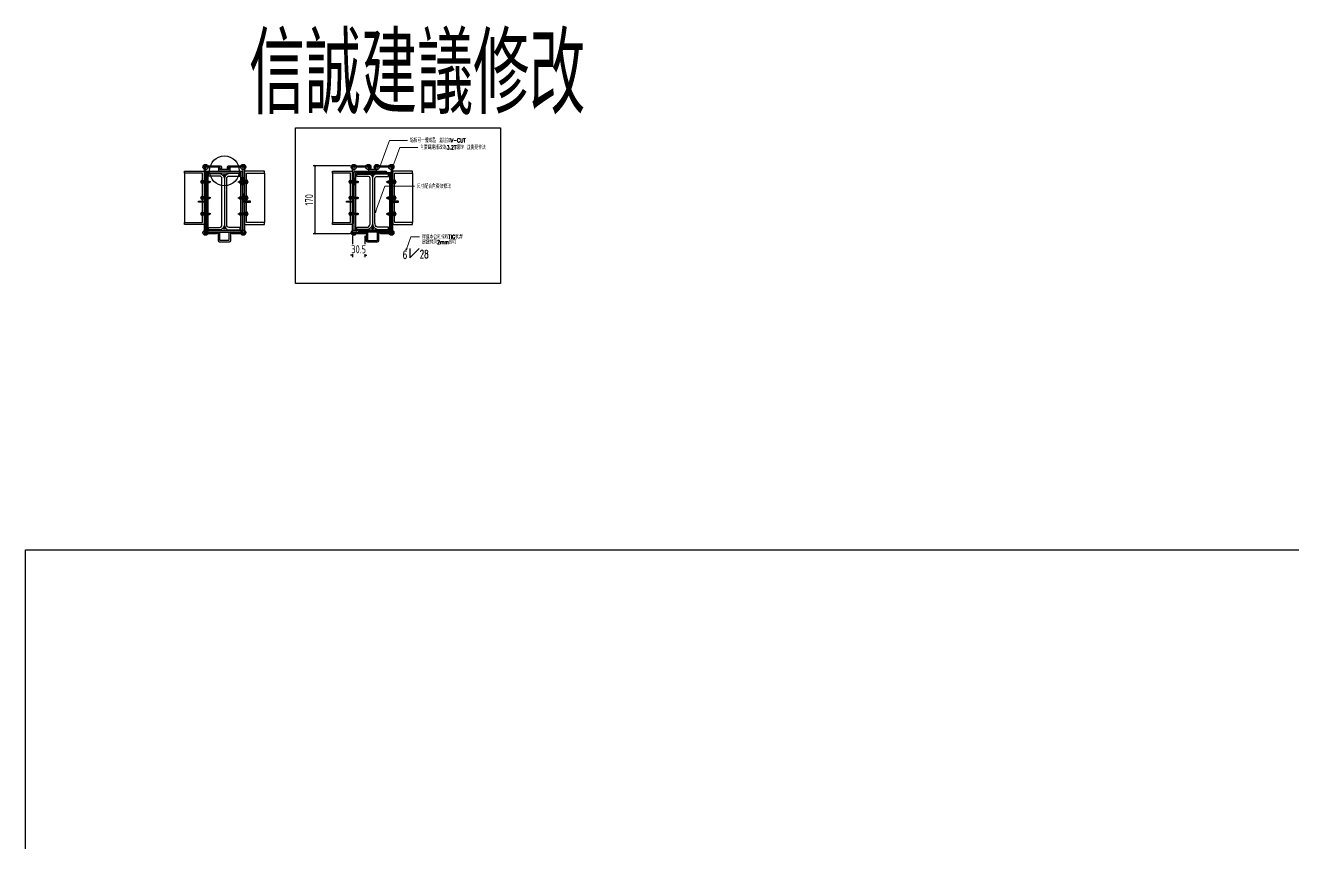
# Model space of a CAD drawing. Extents: x -3378 to 102197, y -3799 to 48702.
# Drawn here: x 7560 to 10728, y 9324 to 11369 of the extents above; entities that cross this region are included whole.
import ezdxf
from ezdxf.enums import TextEntityAlignment as Align

# ---------------------------------------------------------------- set-up
doc = ezdxf.new("R2010")
doc.units = 0
doc.linetypes.add('CENTER', pattern=[2, 1.25, -0.25, 0.25, -0.25])
doc.layers.add('A-TEXT', color=7, linetype='Continuous', lineweight=5)
for name, color, linetype in [('ARR', 6, 'Continuous'), ('DIM', 173, 'Continuous'), ('GM_ANNO_LABL', 4, 'Continuous'), ('WELD', 12, 'Continuous'), ('Weld  焊缝', 55, 'Continuous'), ('WELDING', 8, 'Continuous'), ('剖面線 HATCH', 251, 'Continuous'), ('螺絲 固定五金 FASTENERS', 124, 'Continuous'), ('視覺模型鋁擠型暫替', 4, 'Continuous'), ('註解NOTE', 60, 'Continuous'), ('金屬面材 METAL PANEL', 2, 'Continuous'), ('鋼件', 6, 'Continuous'), ('鐵件', 6, 'Continuous'), ('镀锌钢板', 3, 'Continuous')]:
    doc.layers.add(name, color=color, linetype=linetype)
doc.styles.add('CHINESE', font='ros1.shx', dxfattribs={"width": 0.75, "bigfont": 'hztxt.shx'})
doc.styles.add('CHINESET', font='txt.shx', dxfattribs={"width": 0.8, "bigfont": 'chineset.shx'})
doc.styles.get("Standard").update_dxf_attribs({"font": 'romans.shx', "bigfont": 'chinese.shx'})
doc.dimstyles.new('F-05', dxfattribs={"dimscale": 5, "dimtxt": 4, "dimasz": 1, "dimexe": 1, "dimexo": 1, "dimgap": 1, "dimtad": 1, "dimdec": 1, "dimzin": 12, "dimdsep": 46, "dimtxsty": 'CHINESE', "dimblk": 'ARCHTICK', "dimcen": 0, "dimclrd": 4, "dimclre": 4, "dimclrt": 1, "dimadec": 0, "dimazin": 3, "dimtfac": 1, "dimtdec": 1, "dimtix": 1, "dimtofl": 0, "dimtmove": 2, "dimatfit": 3, "dimfxl": 1, "dimtolj": 1, "dimtzin": 0, "dimarcsym": 0})
doc.dimstyles.new('Standard-D', dxfattribs={"dimtxt": 12, "dimasz": 3.6, "dimexe": 0.036, "dimexo": 3.6, "dimgap": 0.6, "dimtad": 1, "dimdsep": 46, "dimtxsty": 'Standard', "dimblk": 'OBLIQUE', "dimcen": 0.1, "dimdle": 0.03, "dimclrd": 123, "dimclre": 123, "dimclrt": 256, "dimadec": 0, "dimazin": 0, "dimtfac": 1, "dimtofl": 0, "dimtmove": 0, "dimatfit": 3, "dimldrblk": 'CLOSEDBLANK', "dimfxl": 0.18, "dimtolj": 1, "dimtzin": 0, "dimlwd": 5, "dimlwe": 5, "dimarcsym": 0})
pattern_1 = [(45, (3362.0218, -54839.0718), (-0.561266008, 0.561266008), [])]
pattern_2 = [(45.4, (184429.7457, -283426.1157), (-1.356409618, 1.337601566), [])]
pattern_3 = [(45.4, (184799.9393, -283426.1157), (-1.356409618, 1.337601566), [])]

# ---------------------------------------------------------------- blocks, each defined once
blk = doc.blocks.new('A$C38ab07c7')
at = {"layer": '視覺模型鋁擠型暫替', "color": 1, "linetype": 'Continuous'}
for centre in [(22, -2.1, 0), (62, -2.1, 0), (102, -2.1, 0)]:
    blk.add_arc(centre, 3.68, 35.426, 144.574, dxfattribs=at)
at = {"layer": '金屬面材 METAL PANEL', "color": 6, "linetype": 'Continuous'}
blk.add_lwpolyline([(-5, -45), (-5, 0, -0.414214), (0, 5), (124, 5, -0.414214), (129, 0), (129, -45), (124, -45), (124, 0), (0, 0), (0, -45)], format="xyb", close=True, dxfattribs=at)
at = {"layer": '金屬面材 METAL PANEL', "elevation": 0}
for points in [[(19, 0), (19, 5), (25, 5), (25, 0)], [(59, 0), (59, 5), (65, 5), (65, 0)], [(99, 0), (99, 5), (105, 5), (105, 0)]]:
    blk.add_lwpolyline(points, close=True, dxfattribs=at)
at = {"layer": '金屬面材 METAL PANEL', "color": 6, "linetype": 'Continuous'}
blk.add_lwpolyline([(0, -45), (124, -45)], dxfattribs=at)
blk = doc.blocks.new('A$C20AE7E0D')
at = {"layer": 'ARR', "color": 0, "linetype": 'CENTER', "ltscale": 0.87}
blk.add_line((21, 0), (-5.1, 0), dxfattribs=at)
at = {"layer": 'ARR', "color": 0, "linetype": 'ByBlock', "ltscale": 0.3}
for p, q in [((-1.6, -4.5), (-1.6, 4.5)), ((0.5, 2.2), (1.1, 1.9)), ((0.7, 2.1), (1.6, -2.5)), ((1.9, 1.9), (1.1, 1.9)), ((2.2, 2.5), (3.2, -2.5)), ((3.5, 1.9), (2.7, 1.9)), ((3.8, 2.5), (4.8, -2.5)), ((5.1, 1.9), (4.3, 1.9)), ((5.4, 2.5), (6.4, -2.5)), ((6.8, 1.9), (5.9, 1.9)), ((7.2, 2.5), (8.2, -2.5)), ((8.4, 1.9), (7.7, 1.9)), ((8.7, 2.5), (9.7, -2.5)), ((10.1, 1.9), (9.2, 1.9)), ((10.5, 2.5), (11.5, -2.5)), ((11.7, 1.9), (11, 1.9)), ((12.1, 2.5), (12.7, -0.6)), ((17.1, 2.1), (12.5, 2.1)), ((18.8, 0.1), (17.1, 2.1)), ((18.8, 0.1), (18.9, 0.1)), ((19, 0), (19, 0)), ((2.1, -1.9), (2.9, -1.9)), ((3.7, -1.9), (4.5, -1.9)), ((5.3, -1.9), (6.1, -1.9)), ((6.9, -1.9), (7.8, -1.9)), ((8.7, -1.9), (9.4, -1.9)), ((10.2, -1.9), (11.1, -1.9)), ((11.9, -2.1), (15.9, -2.1)), ((18.8, -0.1), (17.1, -2.1)), ((18.8, -0.1), (18.9, -0.1))]:
    blk.add_line(p, q, dxfattribs=at)
blk.add_lwpolyline([(-3, -0.5, 0.134476), (-1.6, -4.5), (-0.6, -4.5, 0.198912), (-0.4, -4.4), (-0.1, -4.1, 0.198912), (0, -3.9), (0, 3.9, 0.198912), (-0.1, 4.1), (-0.4, 4.4, 0.198912), (-0.6, 4.5), (-1.6, 4.5, 0.134562), (-3, 0.5), (-2.5, 0.5), (-2.5, -0.5), (-3, -0.5)], format="xyb", dxfattribs=at)
blk.add_lwpolyline([(1.1, 1.9), (2.1, -1.9), (1.8, -2.5), (1.6, -2.5), (1.3, -1.9), (0.3, 1.9), (0.5, 2.2)], dxfattribs=at)
for points in [[(3.2, -2.5), (2.9, -1.9), (1.9, 1.9), (2.2, 2.5), (2.4, 2.5), (2.7, 1.9), (3.7, -1.9), (3.4, -2.5)], [(4.8, -2.5), (4.5, -1.9), (3.5, 1.9), (3.8, 2.5), (4, 2.5), (4.3, 1.9), (5.3, -1.9), (5, -2.5)], [(6.4, -2.5), (6.1, -1.9), (5.1, 1.9), (5.4, 2.5), (5.6, 2.5), (5.9, 1.9), (6.9, -1.9), (6.6, -2.5)], [(8.2, -2.5), (7.8, -1.9), (6.8, 1.9), (7.2, 2.5), (7.3, 2.5), (7.7, 1.9), (8.7, -1.9), (8.3, -2.5)], [(9.7, -2.5), (9.4, -1.9), (8.4, 1.9), (8.7, 2.5), (8.9, 2.5), (9.2, 1.9), (10.2, -1.9), (9.9, -2.5)], [(11.5, -2.5), (11.1, -1.9), (10.1, 1.9), (10.5, 2.5), (10.6, 2.5), (11, 1.9), (12, -1.9), (11.6, -2.5)], [(12.1, 2.5), (11.7, 1.9), (12.7, -0.6), (12.5, 2.1), (12.2, 2.5)]]:
    blk.add_lwpolyline(points, close=True, dxfattribs=at)
for centre, radius, start, end in [((0.7, 3.1), 0.874, 220.3388, 257.7802), ((13.9, -0.3), 1.2, 56.152, 236.152), ((17.9, 6.9), 7.01, 241.6458, 278.008), ((18.9, 1.7), 1.82, 168.8617, 267.6865), ((18.9, 0), 0.05, 0, 90), ((1.2, -3.3), 1.44, 84.7312, 144.22), ((16.5, 4.9), 7.01, 241.6458, 274.9541), ((18.9, 0), 0.05, 270, 0)]:
    blk.add_arc(centre, radius, start, end, dxfattribs=at)
blk = doc.blocks.new('*U77')
at = {"color": 0, "linetype": 'ByBlock'}
blk.add_blockref('A$C20AE7E0D', (0, 0), dxfattribs=at)
blk = doc.blocks.new('grtgr')
for radius in [1.58, 1.28, 0.984, 0.684]:
    blk.add_arc((-2.1, -2.1), radius, 180, 270)
at = {"layer": '金屬面材 METAL PANEL'}
blk.add_lwpolyline([(-2.1, -2.8), (-0.6, -1.3, 0.957839), (-1.3, -0.6), (-2.8, -2.1)], format="xyb", dxfattribs=at)
blk = doc.blocks.new('*U908')
at = {"layer": 'Weld  焊缝'}
for centre, end in [((3, 0), 180), ((6, 0), 120), ((9, 0), 120), ((12, 0), 120), ((15, 0), 120), ((18, 0), 120), ((21, 0), 120), ((24, 0), 120), ((27, 0), 120), ((30, 0), 120), ((33, 0), 120), ((36, 0), 120), ((39, 0), 120), ((42, 0), 120), ((45, 0), 120), ((48, 0), 120), ((51, 0), 120), ((54, 0), 120)]:
    blk.add_arc(centre, 3, 0, end, dxfattribs=at)
blk = doc.blocks.new('_ArchTick')
at = {"color": 0, "linetype": 'ByBlock', "const_width": 0.15}
blk.add_lwpolyline([(-0.5, -0.5), (0.5, 0.5)], dxfattribs=at)
blk = doc.blocks.new('*D1504')
at = {"layer": 'Defpoints', "color": 0, "ltscale": 10, "transparency": 16777216}
for p in [(8377.2, 10848.3, 0), (8407.7, 10848.3, 0)]:
    blk.add_point(p, dxfattribs=at)
at = {"layer": 'DIM', "color": 4, "lineweight": -2, "ltscale": 10, "transparency": 16777216}
for p, q in [((8377.2, 10843.3), (8377.2, 10789.8)), ((8407.7, 10843.3), (8407.7, 10789.8)), ((8377.2, 10794.8), (8372.2, 10794.8)), ((8407.7, 10794.8), (8412.7, 10794.8))]:
    blk.add_line(p, q, dxfattribs=at)
at = {"layer": 'DIM', "color": 4, "lineweight": -2, "ltscale": 10, "transparency": 16777216, "xscale": 5, "yscale": 5, "zscale": 5}
blk.add_blockref('_ArchTick', (8377.2, 10794.8), dxfattribs=at)
at = {"layer": 'DIM', "color": 4, "lineweight": -2, "ltscale": 10, "transparency": 16777216, "xscale": 5, "yscale": 5, "zscale": 5, "rotation": 180}
blk.add_blockref('_ArchTick', (8407.7, 10794.8), dxfattribs=at)
at = {"layer": 'DIM', "color": 1, "ltscale": 10, "transparency": 16777216, "insert": (8392.5, 10809.8), "char_height": 20, "attachment_point": 5, "style": 'CHINESE', "bg_fill": 3, "box_fill_scale": 1.1, "bg_fill_color": 256, "bg_fill_true_color": 13158600, "bg_fill_transparency": 0}
blk.add_mtext('\\A1;30.5', dxfattribs=at)
at = {"layer": 'Defpoints', "color": 0, "ltscale": 10, "transparency": 16777216}
blk.add_point((8407.7, 10794.8), dxfattribs=at)
blk = doc.blocks.new('*D1505')
at = {"layer": 'Defpoints', "color": 0, "ltscale": 10, "transparency": 16777216}
for p in [(8283.7, 11018.3), (8377.2, 11018.3, 0), (8377.2, 10848.3, 0)]:
    blk.add_point(p, dxfattribs=at)
at = {"layer": 'DIM', "color": 4, "lineweight": -2, "ltscale": 10, "transparency": 16777216}
for p, q in [((8372.2, 11018.3), (8278.7, 11018.3)), ((8283.7, 10848.3), (8283.7, 11018.3)), ((8372.2, 10848.3), (8278.7, 10848.3))]:
    blk.add_line(p, q, dxfattribs=at)
at = {"layer": 'DIM', "color": 4, "lineweight": -2, "ltscale": 10, "transparency": 16777216, "xscale": 5, "yscale": 5, "zscale": 5}
for p, rotation in [((8283.7, 11018.3), 90), ((8283.7, 10848.3), 270)]:
    blk.add_blockref('_ArchTick', p, dxfattribs=dict(at, rotation=rotation))
at = {"layer": 'DIM', "color": 1, "ltscale": 10, "transparency": 16777216, "insert": (8268.7, 10933.3), "char_height": 20, "attachment_point": 5, "rotation": 90, "style": 'CHINESE', "bg_fill": 3, "box_fill_scale": 1.1, "bg_fill_color": 256, "bg_fill_true_color": 13158600, "bg_fill_transparency": 0}
blk.add_mtext('\\A1;170', dxfattribs=at)
blk = doc.blocks.new('_ClosedBlank')
at = {"color": 0, "linetype": 'ByBlock', "lineweight": -2}
for p, q in [((-1, 0.17), (0, 0)), ((-1, 0.17), (-1, -0.17)), ((0, 0), (-1, -0.17))]:
    blk.add_line(p, q, dxfattribs=at)
blk = doc.blocks.new('_Oblique')
at = {"color": 0, "linetype": 'ByBlock', "lineweight": -2}
blk.add_line((-0.5, -0.5), (0.5, 0.5), dxfattribs=at)

msp = doc.modelspace()

# ---------------------------------------------------------------- hatches: boundary and pattern name
at = {"layer": 'WELD', "ltscale": 10}
h = msp.add_hatch(color=256, dxfattribs=at)
h.dxf.hatch_style = 1
edge = h.paths.add_edge_path()
edge.add_line((8461.245, 11003.562), (8461.245, 11001.562))
edge.add_line((8461.245, 11001.562), (8463.245, 11001.562))
edge.add_arc((8461.245, 11001.562), 2, 0, 90)
h = msp.add_hatch(color=256, dxfattribs=at)
h.dxf.hatch_style = 1
edge = h.paths.add_edge_path()
edge.add_line((8444.245, 10852.262), (8442.245, 10852.262))
edge.add_line((8442.245, 10852.262), (8442.245, 10850.262))
edge.add_arc((8442.245, 10852.262), 2, 270, 360)
at = {"layer": '剖面線 HATCH'}
h = msp.add_hatch(dxfattribs=at)
h.set_pattern_fill('ANSI31', color=256, scale=0.6, angle=0.4)
h.set_pattern_definition(pattern_2)
h.paths.add_polyline_path([(8007.051, 10988.461), (8010.051, 10988.461), (8010.051, 10971.462), (8007.051, 10971.462)])
h = msp.add_hatch(dxfattribs=at)
h.set_pattern_fill('ANSI31', color=256, scale=0.6, angle=0.4)
h.set_pattern_definition(pattern_2)
h.paths.add_polyline_path([(8012.051, 10988.461), (8016.051, 10988.461), (8016.051, 10971.462), (8012.051, 10971.462)])
h = msp.add_hatch(dxfattribs=at)
h.set_pattern_fill('ANSI31', color=256, scale=0.6, angle=0.4)
h.set_pattern_definition(pattern_2)
h.paths.add_polyline_path([(8102.056, 10988.461), (8098.056, 10988.461), (8098.056, 10971.462), (8102.056, 10971.462)])
h = msp.add_hatch(dxfattribs=at)
h.set_pattern_fill('ANSI31', color=256, scale=0.6, angle=0.4)
h.set_pattern_definition(pattern_2)
h.paths.add_polyline_path([(8107.056, 10988.461), (8104.056, 10988.461), (8104.056, 10971.462), (8107.056, 10971.462)])
h = msp.add_hatch(dxfattribs=at)
h.set_pattern_fill('ANSI31', color=256, scale=0.6, angle=0.4)
h.set_pattern_definition(pattern_3)
h.paths.add_polyline_path([(8377.245, 10988.461), (8380.245, 10988.461), (8380.245, 10971.462), (8377.245, 10971.462)])
h = msp.add_hatch(dxfattribs=at)
h.set_pattern_fill('ANSI31', color=256, scale=0.6, angle=0.4)
h.set_pattern_definition([(45.4, (184798.9397, -283426.1157), (-1.356409618, 1.337601566), [])])
h.paths.add_polyline_path([(8381.245, 10988.461), (8384.445, 10988.461), (8384.445, 10971.462), (8381.245, 10971.462)])
h = msp.add_hatch(dxfattribs=at)
h.set_pattern_fill('ANSI31', color=256, scale=0.6, angle=0.4)
h.set_pattern_definition([(45.4, (184800.9435, -283426.1157), (-1.356409618, 1.337601566), [])])
h.paths.add_polyline_path([(8473.254, 10988.461), (8470.054, 10988.461), (8470.054, 10971.462), (8473.254, 10971.462)])
h = msp.add_hatch(dxfattribs=at)
h.set_pattern_fill('ANSI31', color=256, scale=0.6, angle=0.4)
h.set_pattern_definition(pattern_3)
h.paths.add_polyline_path([(8477.249, 10988.461), (8474.249, 10988.461), (8474.249, 10971.462), (8477.249, 10971.462)])
at = {"layer": '鐵件'}
h = msp.add_hatch(dxfattribs=at)
h.set_pattern_fill('ANSI31', color=2, scale=0.25)
h.set_pattern_definition(pattern_1)
h.paths.add_polyline_path([(8016.051, 11004.262), (8016.051, 11000.262), (8020.051, 11004.262)])
h = msp.add_hatch(dxfattribs=at)
h.set_pattern_fill('ANSI31', color=2, scale=0.25)
h.set_pattern_definition(pattern_1)
h.paths.add_polyline_path([(8094.051, 11004.262), (8098.051, 11000.262), (8098.051, 11004.262)])

# ---------------------------------------------------------------- linework, layer by layer
at = {"color": 1, "elevation": 0}
for points in [[(8007.051, 10988.461), (8010.051, 10988.461), (8010.051, 10971.462), (8007.051, 10971.462)], [(8012.051, 10988.462), (8016.051, 10988.462), (8016.051, 10971.462), (8012.051, 10971.462)], [(8102.056, 10988.462), (8098.056, 10988.462), (8098.056, 10971.462), (8102.056, 10971.462)], [(8107.056, 10988.461), (8104.056, 10988.461), (8104.056, 10971.462), (8107.056, 10971.462)], [(8377.245, 10988.461), (8380.245, 10988.461), (8380.245, 10971.462), (8377.245, 10971.462)], [(8381.245, 10988.462), (8384.445, 10988.462), (8384.445, 10971.462), (8381.245, 10971.462)], [(8473.254, 10988.462), (8470.054, 10988.462), (8470.054, 10971.462), (8473.254, 10971.462)], [(8477.249, 10988.461), (8474.249, 10988.461), (8474.249, 10971.462), (8477.249, 10971.462)]]:
    msp.add_lwpolyline(points, close=True, dxfattribs=at)
at = {"ltscale": 10}
msp.add_circle((8057.05, 11005.762, 0), 37.157, dxfattribs=at)
at = {"layer": 'DIM', "ltscale": 10}
for p, q in [((8520.213, 10811.567, 0), (8520.213, 10788.527, 0)), ((8520.213, 10788.527, 0), (8543.253, 10811.567, 0))]:
    msp.add_line(p, q, dxfattribs=at)
msp.add_lwpolyline([(7559.9, 10058.384), (20531.085, 10058.384), (20531.085, 4217.96), (7559.9, 4217.96)], close=True, dxfattribs=at)
at = {"layer": 'GM_ANNO_LABL', "color": 4, "ltscale": 10, "elevation": 0}
msp.add_lwpolyline([(8581.54, 10811.722, 0, 0, 0), (8496.039, 10811.672, 0, 0, 0), (8449.73, 10851.678, 5, 0, 0), (8441.528, 10858.29, 0, 0, 0)], format="xyseb", dxfattribs=at)
at = {"layer": 'WELD', "ltscale": 10, "elevation": 0}
for points in [[(8461.245, 11003.562), (8461.245, 11001.562), (8463.245, 11001.562, 0.41421356)], [(8444.245, 10852.262), (8442.245, 10852.262), (8442.245, 10850.262, 0.41421356)]]:
    msp.add_lwpolyline(points, format="xyb", close=True, dxfattribs=at)
at = {"layer": 'WELDING', "color": 0}
for centre, radius, start, end in [((8057.061, 10989.846, 0), 6.313, 57.621503, 122.885753), ((8057.061, 10989.846, 0), 5.113, 59.772539, 120.904711), ((8427.255, 10988.919, 0), 6.313, 57.621503, 122.885753), ((8057.061, 10989.846, 0), 3.913, 61.441141, 119.50279), ((8057.061, 10989.846, 0), 2.713, 62.031839, 119.40783), ((8427.255, 10988.919, 0), 5.113, 59.772539, 120.904711), ((8427.255, 10988.919, 0), 3.913, 61.441141, 119.50279), ((8427.255, 10988.919, 0), 2.713, 62.031839, 119.40783), ((8057.061, 10867.232, 0), 6.313, 237.114247, 302.378497), ((8057.061, 10867.232, 0), 5.113, 239.095289, 300.227461), ((8057.061, 10867.232, 0), 3.913, 240.49721, 298.558859), ((8057.061, 10867.232, 0), 2.713, 240.59217, 297.968161), ((8427.255, 10868.105, 0), 6.313, 237.114247, 302.378497), ((8427.255, 10868.105, 0), 5.113, 239.095289, 300.227461), ((8427.255, 10868.105, 0), 3.913, 240.49721, 298.558859), ((8427.255, 10868.105, 0), 2.713, 240.59217, 297.968161)]:
    msp.add_arc(centre, radius, start, end, dxfattribs=at)
at = {"layer": '視覺模型鋁擠型暫替', "color": 2, "linetype": 'Continuous'}
for centre, radius, start, end in [((8042.052, 10852.762, 0), 4, 180, 270), ((8042.052, 10852.762, 0), 3, 180, 270), ((8042.052, 10852.762, 0), 2, 180, 270), ((8042.052, 10852.762, 0), 1, 180, 270), ((8072.051, 10852.762, 0), 1, 270, 0), ((8072.051, 10852.762, 0), 2, 270, 0), ((8072.051, 10852.762, 0), 3, 270, 0), ((8072.051, 10852.762, 0), 4, 270, 0)]:
    msp.add_arc(centre, radius, start, end, dxfattribs=at)
at = {"layer": '註解NOTE'}
for centre in [(8010.049, 11015.255, 0), (8104.051, 11015.262, 0), (8380.243, 11015.255, 0), (8416.746, 11015.272, 0), (8437.743, 11015.255, 0), (8474.245, 11015.262, 0), (8010.072, 10851.255, 0), (8104.051, 10851.262, 0), (8380.266, 10851.255, 0), (8474.245, 10851.262, 0)]:
    msp.add_circle(centre, 6.485, dxfattribs=at)
at = {"layer": '金屬面材 METAL PANEL'}
for p, q in [((8377.245, 10848.262, 0), (8377.245, 11018.262, 0)), ((8377.245, 11018.262, 0), (8419.746, 11018.262, 0)), ((8416.062, 11015.262, 0), (8380.943, 11015.262, 0)), ((8416.744, 11008.762, 0), (8416.745, 11014.578, 0)), ((8419.746, 11018.262, 0), (8419.744, 11008.762, 0)), ((8434.743, 11008.762, 0), (8419.744, 11008.762, 0)), ((8419.744, 11005.762, 0), (8434.743, 11005.762, 0)), ((8434.743, 11008.762, 0), (8434.745, 11018.262, 0)), ((8434.745, 11018.262, 0), (8477.244, 11018.262, 0)), ((8437.745, 11014.571, 0), (8437.743, 11008.761, 0)), ((8473.561, 11015.262, 0), (8438.443, 11015.262, 0)), ((8477.244, 11018.262, 0), (8477.245, 10848.262, 0)), ((8407.745, 10848.262, 0), (8377.245, 10848.262, 0)), ((8380.949, 10851.262, 0), (8407.745, 10851.262, 0)), ((8407.745, 10851.262, 0), (8407.745, 10848.262, 0)), ((8446.745, 10848.262, 0), (8446.745, 10851.262, 0)), ((8446.745, 10851.262, 0), (8473.538, 10851.262, 0)), ((8477.245, 10848.262, 0), (8446.745, 10848.262, 0))]:
    msp.add_line(p, q, dxfattribs=at)
at = {"layer": '金屬面材 METAL PANEL', "elevation": 0}
for points in [[(8010.756, 10851.262), (8037.551, 10851.262), (8037.551, 10848.262), (8007.051, 10848.262), (8007.051, 11018.262), (8046.551, 11018.262, -0.41421356), (8049.551, 11015.262), (8049.55, 11009.762), (8046.55, 11009.762), (8046.551, 11015.262), (8010.75, 11015.262)], [(8103.367, 11015.262), (8067.551, 11015.262), (8067.55, 11009.762), (8064.55, 11009.762), (8064.551, 11015.262, -0.41421356), (8067.551, 11018.262), (8107.051, 11018.262), (8107.051, 10848.262), (8076.551, 10848.262), (8076.551, 10851.262), (8103.344, 10851.262)]]:
    msp.add_lwpolyline(points, format="xyb", dxfattribs=at)
for points in [[(8010.051, 11014.571), (8010.051, 10851.942)], [(8104.051, 10851.946), (8104.051, 11014.555)], [(8380.245, 11014.571), (8380.245, 10851.942)], [(8474.245, 10851.946), (8474.245, 11014.555)]]:
    msp.add_lwpolyline(points, dxfattribs=at)
msp.add_lwpolyline([(8068.551, 11013.087), (8068.55, 11008.762), (8045.55, 11008.762), (8045.551, 11013.087), (8042.551, 11013.087), (8042.55, 11005.762), (8071.55, 11005.762), (8071.551, 11013.087)], close=True, dxfattribs=at)
for points in [[(7992.051, 10930.262), (8007.051, 10930.262), (8007.051, 10947.262), (8010.051, 10947.262), (8010.051, 10930.262, -0.41421356), (8007.051, 10927.262), (7992.051, 10927.262)], [(8122.059, 10930.253), (8107.059, 10930.255), (8107.061, 10947.255), (8104.061, 10947.255), (8104.059, 10930.255, 0.41421356), (8107.058, 10927.255), (8122.058, 10927.253)], [(8362.245, 10930.262), (8377.245, 10930.262), (8377.245, 10947.262), (8380.245, 10947.262), (8380.245, 10930.262, -0.41421356), (8377.245, 10927.262), (8362.245, 10927.262)], [(8492.252, 10930.253), (8477.252, 10930.255), (8477.255, 10947.255), (8474.255, 10947.255), (8474.252, 10930.255, 0.41421356), (8477.252, 10927.255), (8492.252, 10927.253)]]:
    msp.add_lwpolyline(points, format="xyb", close=True, dxfattribs=at)
at = {"layer": '金屬面材 METAL PANEL'}
for centre, start, end in [((8419.744, 11008.762, 0), 179.989571, 270), ((8434.743, 11008.762, 0), 270, 359.989571)]:
    msp.add_arc(centre, 3, start, end, dxfattribs=at)
at = {"layer": '鋼件', "linetype": 'Continuous', "elevation": 0}
for points in [[(8017.523, 10858.289), (8017.523, 10864.289), (8045.023, 10864.289, 0.41421356), (8051.023, 10870.289), (8051.023, 10986.789, 0.41421356), (8045.023, 10992.789), (8017.523, 10992.789), (8017.523, 10998.789), (8045.023, 10998.789, -0.41421356), (8057.023, 10986.789), (8057.023, 10870.289, -0.41421356), (8045.023, 10858.289)], [(8096.523, 10858.289), (8096.523, 10864.289), (8069.023, 10864.289, -0.41421356), (8063.023, 10870.289), (8063.023, 10986.789, -0.41421356), (8069.023, 10992.789), (8096.523, 10992.789), (8096.523, 10998.789), (8069.023, 10998.789, 0.41421356), (8057.023, 10986.789), (8057.023, 10870.289, 0.41421356), (8069.023, 10858.289)], [(8387.716, 10859.162), (8387.716, 10865.162), (8415.216, 10865.162, 0.29859172), (8421.216, 10875.289), (8421.216, 10986.789, 0.44732739), (8415.216, 10991.862), (8387.716, 10991.862), (8387.716, 10997.862), (8415.216, 10997.862, -0.43050894), (8427.216, 10986.789), (8427.216, 10875.289, -0.34969292), (8415.216, 10859.162)], [(8466.716, 10859.162), (8466.716, 10865.162), (8439.216, 10865.162, -0.29859172), (8433.216, 10875.289), (8433.216, 10986.789, -0.44732739), (8439.216, 10991.862), (8466.716, 10991.862), (8466.716, 10997.862), (8439.216, 10997.862, 0.43050894), (8427.216, 10986.789), (8427.216, 10875.289, 0.34969292), (8439.216, 10859.162)]]:
    msp.add_lwpolyline(points, format="xyb", close=True, dxfattribs=at)
at = {"layer": '鐵件', "color": 2, "linetype": 'Continuous', "elevation": 0}
for points in [[(8020.051, 11004.262), (8016.051, 11000.262), (8016.051, 11004.262)], [(8094.051, 11004.262), (8098.051, 11000.262), (8098.051, 11004.262)]]:
    msp.add_lwpolyline(points, close=True, dxfattribs=at)
at = {"layer": '镀锌钢板'}
for p, q in [((8012.051, 11004.262, 0), (8012.051, 10856.762, 0)), ((8016.051, 11004.262, 0), (8016.051, 10856.762, 0)), ((8098.051, 10856.762, 0), (8098.051, 11004.262, 0)), ((8016.051, 10856.762, 0), (8098.051, 10856.762, 0)), ((8016.051, 10852.762, 0), (8098.051, 10852.762, 0))]:
    msp.add_line(p, q, dxfattribs=at)
at = {"layer": '镀锌钢板', "elevation": 0}
for points in [[(8102.051, 10856.762), (8102.051, 11004.262), (8070.051, 11004.262), (8070.051, 11004.262), (8044.051, 11004.262), (8044.051, 11004.262), (8012.051, 11004.262)], [(8098.051, 11000.262), (8074.051, 11000.262), (8074.051, 11000.262), (8040.051, 11000.262), (8040.051, 11000.262), (8016.051, 11000.262)], [(8068.051, 10852.762), (8068.051, 10831.586), (8046.051, 10831.586), (8046.051, 10852.762)], [(8439.045, 10852.262), (8439.045, 10830.786), (8415.445, 10830.786), (8415.445, 10852.262)]]:
    msp.add_lwpolyline(points, dxfattribs=at)
for points in [[(8072.051, 10852.762), (8072.051, 10830.586, -0.41421356), (8069.051, 10827.586), (8045.051, 10827.586, -0.41421356), (8042.051, 10830.586), (8042.051, 10852.762)], [(8442.245, 10852.262), (8442.245, 10830.786, -0.41421356), (8439.045, 10827.586), (8415.445, 10827.586, -0.41421356), (8412.245, 10830.786), (8412.245, 10852.262)]]:
    msp.add_lwpolyline(points, format="xyb", dxfattribs=at)
at = {"layer": '镀锌钢板'}
for centre, start, end in [((8016.051, 10856.762, 0), 180, 270), ((8098.051, 10856.762, 0), 270, 0)]:
    msp.add_arc(centre, 4, start, end, dxfattribs=at)

# ---------------------------------------------------------------- block references
at = {"color": 1}
for name, p, rotation in [('A$C38ab07c7', (8002.051, 11000.259, 0), 270), ('A$C38ab07c7', (8372.245, 11000.259, 0), 270), ('grtgr', (8007.951, 10849.134, 0), 180.0080287164054), ('grtgr', (8378.145, 10849.134, 0), 180.0080287164054)]:
    msp.add_blockref(name, p, dxfattribs=dict(at, rotation=rotation))
at = {"color": 1, "xscale": -1}
for name, p, rotation in [('grtgr', (8007.928, 11017.376, 0), 0.008028716405545921), ('A$C38ab07c7', (8112.051, 11000.267, 0), 90.00802871651442), ('grtgr', (8378.121, 11017.376, 0), 0.008028716405545921), ('grtgr', (8435.622, 11017.376, 0), 0.008028716405545921), ('A$C38ab07c7', (8482.245, 11000.267, 0), 90.00802871651442), ('grtgr', (8106.172, 10849.141, 0), 180), ('grtgr', (8476.366, 10849.141, 0), 180)]:
    msp.add_blockref(name, p, dxfattribs=dict(at, rotation=rotation))
at = {"color": 1}
for p in [(8106.172, 11017.383, 0), (8418.867, 11017.383, 0), (8476.366, 11017.383, 0)]:
    msp.add_blockref('grtgr', p, dxfattribs=at)
at = {"layer": 'Weld  焊缝', "xscale": 0.5, "yscale": 0.5, "zscale": 0.5}
for p in [(8017.523, 10998.789, 0), (8068.023, 10998.789, 0), (8387.716, 10997.862, 0), (8438.216, 10997.862, 0)]:
    msp.add_blockref('*U908', p, dxfattribs=at)
at = {"layer": 'Weld  焊缝', "xscale": -0.5, "yscale": 0.5, "zscale": 0.5, "rotation": 180}
for p in [(8017.523, 10858.289, 0), (8068.023, 10858.289, 0), (8387.716, 10859.162, 0), (8438.216, 10859.162, 0)]:
    msp.add_blockref('*U908', p, dxfattribs=at)
at = {"layer": '螺絲 固定五金 FASTENERS', "xscale": -1, "rotation": 180}
for p in [(8002.051, 10978.26, 0), (8372.245, 10978.26, 0), (8002.051, 10938.26, 0), (8002.051, 10938.26, 0), (8372.245, 10938.26, 0), (8372.245, 10938.26, 0), (8002.051, 10898.26, 0), (8372.245, 10898.26, 0)]:
    msp.add_blockref('*U77', p, dxfattribs=at)
at = {"layer": '螺絲 固定五金 FASTENERS', "rotation": 180.0080287162054}
for p in [(8112.054, 10978.268, 0), (8482.248, 10978.268, 0), (8112.06, 10938.268, 0), (8112.06, 10938.268, 0), (8482.253, 10938.268, 0), (8482.253, 10938.268, 0), (8112.065, 10898.268, 0), (8482.259, 10898.268, 0)]:
    msp.add_blockref('*U77', p, dxfattribs=at)

# ---------------------------------------------------------------- texts
at = {"layer": 'A-TEXT', "ltscale": 0.5, "style": 'CHINESET', "width": 0.7}
for s, height, p in [('信誠建議修改', 200, (8118.554, 11248.051)), ('鋁板可一體成型 並追加V-CUT', 10, (8520.089, 11081.951)), ('內套鐵建議改為3.2T鍍鋅 並變更作法', 10, (8545.963, 11064.465)), ('尺寸配合內套做修改', 10, (8538.087, 10967.119)), ('焊道本公司採取TIG氬焊', 10, (8550.708, 10840.644)), ('建議焊深2mm即可', 10, (8550.708, 10827.712))]:
    msp.add_text(s, height=height, dxfattribs=at).set_placement(p, align=Align.MIDDLE_LEFT)
at = {"layer": 'GM_ANNO_LABL', "color": 4, "ltscale": 5, "width": 0.65}
for s, p in [('6', (8507.987, 10806.103, 0)), ('28', (8556.128, 10807.83, 0))]:
    msp.add_text(s, height=20, dxfattribs=at).set_placement(p, align=Align.TOP_CENTER)

# ---------------------------------------------------------------- leaders
at = {"layer": 'A-TEXT'}
for points in [[(8445.34, 11015.686), (8469.459, 11081.951), (8514.258, 11081.951)], [(8471.214, 10998.2), (8495.332, 11064.465), (8540.132, 11064.465)], [(8433.444, 10900.854), (8457.562, 10967.119), (8532.256, 10967.119)], [(8510.909, 10807.512), (8522.969, 10840.644), (8544.877, 10840.644)]]:
    msp.add_leader(points, dimstyle='Standard-D', override={"dimasz": 4}, dxfattribs=at)

# ---------------------------------------------------------------- next in the draw order: dimensions: what is measured, and where the dimension line sits
at = {"layer": 'DIM', "ltscale": 10}
dim = msp.add_linear_dim(base=(8407.745, 10794.818), p1=(8377.245, 10848.262, 0), p2=(8407.745, 10848.262, 0), dimstyle='F-05', override={"dimfxl": 1.5, "dimtfill": 1, "dimarcsym": 1}, dxfattribs=at)
dim.commit()
dim.dimension.update_dxf_attribs({"geometry": '*D1504', "text_midpoint": (8392.495, 10809.818)})

# ---------------------------------------------------------------- next in the draw order: hatches: boundary and pattern name
at = {"layer": 'WELD', "ltscale": 10}
h = msp.add_hatch(color=256, dxfattribs=at)
h.dxf.hatch_style = 1
edge = h.paths.add_edge_path()
edge.add_line((8410.245, 10852.262), (8412.245, 10852.262))
edge.add_line((8412.245, 10852.262), (8412.245, 10850.262))
edge.add_arc((8412.245, 10852.262), 2, 180, 270, ccw=False)

# ---------------------------------------------------------------- next in the draw order: linework, layer by layer
at = {"layer": 'WELD', "ltscale": 10, "elevation": 0}
msp.add_lwpolyline([(8410.245, 10852.262), (8412.245, 10852.262), (8412.245, 10850.262, -0.41421356)], format="xyb", close=True, dxfattribs=at)

# ---------------------------------------------------------------- next in the draw order: dimensions: what is measured, and where the dimension line sits
at = {"layer": 'DIM', "ltscale": 10}
dim = msp.add_linear_dim(base=(8283.715, 11018.262), p1=(8377.245, 10848.262, 0), p2=(8377.245, 11018.262, 0), angle=90, dimstyle='F-05', override={"dimfxl": 1.5, "dimtfill": 1, "dimarcsym": 1}, dxfattribs=at)
dim.commit()
dim.dimension.update_dxf_attribs({"geometry": '*D1505', "text_midpoint": (8268.715, 10933.262)})

# ---------------------------------------------------------------- next in the draw order: hatches: boundary and pattern name
at = {"layer": 'WELD', "ltscale": 10}
h = msp.add_hatch(color=256, dxfattribs=at)
h.dxf.hatch_style = 1
edge = h.paths.add_edge_path()
edge.add_line((8391.254, 10855.462), (8393.254, 10855.462))
edge.add_line((8393.254, 10855.462), (8393.254, 10853.462))
edge.add_arc((8393.254, 10855.462), 2, 180, 270, ccw=False)

# ---------------------------------------------------------------- next in the draw order: linework, layer by layer
msp.add_lwpolyline([(8235.063, 11113.532), (8746.668, 11113.532), (8746.668, 10724.214), (8235.063, 10724.214)], close=True, dxfattribs=at)
at = {"layer": 'WELD', "ltscale": 10, "elevation": 0}
msp.add_lwpolyline([(8391.254, 10855.462), (8393.254, 10855.462), (8393.254, 10853.462, -0.41421356)], format="xyb", close=True, dxfattribs=at)
at = {"layer": '镀锌钢板', "ltscale": 10, "elevation": 0}
for points in [[(8381.245, 10858.662), (8381.245, 11001.562, -0.41421356), (8384.445, 11004.762), (8461.245, 11004.762), (8461.245, 11001.562), (8384.445, 11001.562), (8384.445, 10858.662), (8464.445, 10858.662), (8464.445, 10855.462), (8384.445, 10855.462, -0.41421356)], [(8473.254, 10998.362), (8473.254, 10855.462, -0.41421356), (8470.054, 10852.262), (8393.254, 10852.262), (8393.254, 10855.462), (8470.054, 10855.462), (8470.054, 10998.362), (8390.054, 10998.362), (8390.054, 11001.562), (8470.054, 11001.562, -0.41421356)]]:
    msp.add_lwpolyline(points, format="xyb", close=True, dxfattribs=at)

doc.saveas('drawing.dxf')
